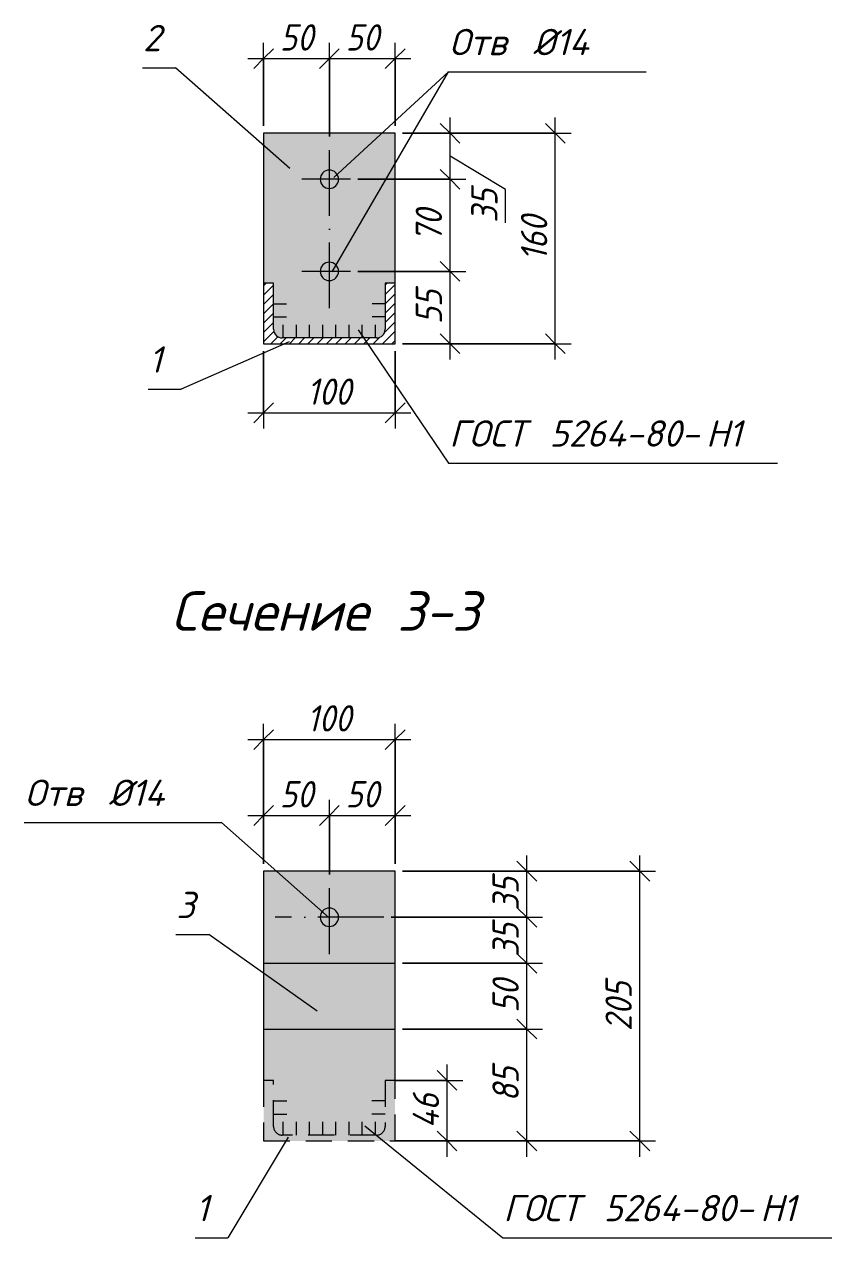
# Model space of a CAD drawing. Header units: millimetres. Extents: x 1525 to 46824, y -520 to 14115.
# Drawn here: x 43992 to 44606, y 1471 to 2393 of the extents above; entities that cross this region are included whole.
import ezdxf

# ---------------------------------------------------------------- set-up
doc = ezdxf.new("R2010")
doc.units = ezdxf.units.MM
doc.linetypes.add('200_ШТРИХ_ш1п0_6_', pattern=[32, 20, -12])
doc.linetypes.add('50_200_ШТРИХ_1Т_ш5_п1_п1_', pattern=[70, 50, -10, 0, -10])
for name, color, linetype, lineweight in [('A-ANNO-DIMS', 7, 'Continuous', 9), ('A-ANNO-DIMS-10', 7, 'Continuous', 9), ('A-ANNO-NOTE', 7, 'Continuous', 9), ('A-DETL', 7, 'Continuous', 9), ('A-DETL-2', 7, '200_ШТРИХ_ш1п0_6_', 5), ('A-DETL-CNTR-1', 7, '50_200_ШТРИХ_1Т_ш5_п1_п1_', 5), ('A-DETL-GENF-1', 7, 'Continuous', 5), ('G-ANNO-TEXT', 7, 'Continuous', 9)]:
    doc.layers.add(name, color=color, linetype=linetype, lineweight=lineweight)
doc.layers.add('A-DETL-GENF-2', color=7, linetype='Continuous', lineweight=9, true_color=0xffffff)
doc.styles.add('ISOCPEUR_B_I', font='', dxfattribs={"height": 30})
doc.styles.add('ISOCPEUR_I_3', font='isocpeui.ttf', dxfattribs={"width": 0.9, "height": 20})
doc.styles.add('ISOCPEUR_I_5', font='isocpeui.ttf', dxfattribs={"height": 20})
doc.styles.get('ISOCPEUR_B_I').set_extended_font_data('ISOCPEUR', italic=True, bold=True)
doc.dimstyles.new('ISO-2_0_0_9К_СРЕДНИЙ_1', dxfattribs={"dimscale": 304.8, "dimtxt": 19.919624, "dimasz": 0.049213, "dimexe": 0.03937, "dimexo": 0, "dimgap": 0, "dimtad": 1, "dimdec": 0, "dimzin": 0, "dimdsep": 46, "dimtxsty": 'ISOCPEUR_I_3', "dimblk1": 'OBLIQUE', "dimblk2": 'OBLIQUE', "dimsah": 1, "dimcen": 0.09, "dimdle": 0.03937, "dimazin": 0, "dimtfac": 1, "dimtdec": 4, "dimtix": 1, "dimtmove": 0, "dimatfit": 3, "dimfxl": 1, "dimtvp": 1, "dimtolj": 1, "dimtzin": 0, "dimarcsym": 2})
doc.dimstyles.new('ISO-2_0_0_9К_СРЕДНИЙ_3', dxfattribs={"dimscale": 304.8, "dimtxt": 19.919624, "dimasz": 0.049213, "dimexe": 0.03937, "dimexo": 0, "dimgap": 0, "dimtad": 1, "dimdec": 0, "dimzin": 0, "dimdsep": 46, "dimtxsty": 'ISOCPEUR_I_3', "dimblk1": 'OBLIQUE', "dimblk2": 'OBLIQUE', "dimsah": 1, "dimcen": 0.09, "dimdle": 0.03937, "dimazin": 0, "dimtfac": 1, "dimtdec": 4, "dimtix": 1, "dimtmove": 1, "dimatfit": 3, "dimfxl": 1, "dimtvp": 1, "dimtolj": 1, "dimtzin": 0, "dimarcsym": 2})

# ---------------------------------------------------------------- blocks, each defined once
blk = doc.blocks.new('DIMBLOCK420-АР1_Фахверк Ф-33_Швеллер 100_Узлы_верх и низ развернуты копия 1')
at = {"layer": 'A-ANNO-DIMS-10'}
for p, q in [((44174.36, 1755.18), (44174.36, 1803.97)), ((44224.36, 1747.18), (44224.36, 1803.97)), ((44162.36, 1791.97), (44224.36, 1791.97)), ((44174.36, 1791.97), (44174.36, 1755.18)), ((44224.36, 1791.97), (44224.36, 1747.18))]:
    blk.add_line(p, q, dxfattribs=at)
at = {"layer": 'A-ANNO-DIMS-10', "lineweight": 20}
for p, q in [((44174.36, 1791.97), (44181.86, 1799.47)), ((44224.36, 1791.97), (44231.86, 1799.47)), ((44174.36, 1791.97), (44166.86, 1784.47)), ((44224.36, 1791.97), (44216.86, 1784.47))]:
    blk.add_line(p, q, dxfattribs=at)
at = {"layer": 'A-ANNO-DIMS-10', "color": 0, "insert": (44186.72, 1818.09), "char_height": 20, "width": 30.3391, "attachment_point": 1, "line_spacing_factor": 1.149209, "style": 'ISOCPEUR_I_3'}
blk.add_mtext('50', dxfattribs=at)
blk = doc.blocks.new('_Oblique')
at = {"color": 0, "linetype": 'ByBlock', "lineweight": -2}
blk.add_line((-0.5, -0.5), (0.5, 0.5), dxfattribs=at)
blk = doc.blocks.new('DIMBLOCK421-АР1_Фахверк Ф-33_Швеллер 100_Узлы_верх и низ развернуты копия 1')
at = {"layer": 'A-ANNO-DIMS-10'}
for p, q in [((44224.36, 1747.18), (44224.36, 1803.97)), ((44274.36, 1755.18), (44274.36, 1803.97)), ((44224.36, 1791.97), (44286.36, 1791.97)), ((44224.36, 1791.97), (44224.36, 1747.18)), ((44274.36, 1791.97), (44274.36, 1755.18))]:
    blk.add_line(p, q, dxfattribs=at)
at = {"layer": 'A-ANNO-DIMS-10', "lineweight": 20}
for p, q in [((44224.36, 1791.97), (44231.86, 1799.47)), ((44274.36, 1791.97), (44281.86, 1799.47)), ((44224.36, 1791.97), (44216.86, 1784.47)), ((44274.36, 1791.97), (44266.86, 1784.47))]:
    blk.add_line(p, q, dxfattribs=at)
at = {"layer": 'A-ANNO-DIMS-10', "color": 0, "insert": (44236.72, 1818.09), "char_height": 20, "width": 30.3391, "attachment_point": 1, "line_spacing_factor": 1.149209, "style": 'ISOCPEUR_I_3'}
blk.add_mtext('50', dxfattribs=at)
blk = doc.blocks.new('DIMBLOCK426-АР1_Фахверк Ф-33_Швеллер 100_Узлы_верх и низ развернуты копия 1')
at = {"layer": 'A-ANNO-DIMS-10'}
for p, q in [((44174.36, 2315.92), (44174.36, 2379.02)), ((44224.36, 2307.92), (44224.36, 2379.02)), ((44162.36, 2367.02), (44224.36, 2367.02)), ((44174.36, 2367.02), (44174.36, 2315.92)), ((44224.36, 2367.02), (44224.36, 2307.92))]:
    blk.add_line(p, q, dxfattribs=at)
at = {"layer": 'A-ANNO-DIMS-10', "lineweight": 20}
for p, q in [((44174.36, 2367.02), (44181.86, 2374.52)), ((44224.36, 2367.02), (44231.86, 2374.52)), ((44174.36, 2367.02), (44166.86, 2359.52)), ((44224.36, 2367.02), (44216.86, 2359.52))]:
    blk.add_line(p, q, dxfattribs=at)
at = {"layer": 'A-ANNO-DIMS-10', "color": 0, "insert": (44186.72, 2393.15), "char_height": 20, "width": 30.3391, "attachment_point": 1, "line_spacing_factor": 1.149209, "style": 'ISOCPEUR_I_3'}
blk.add_mtext('50', dxfattribs=at)
blk = doc.blocks.new('DIMBLOCK427-АР1_Фахверк Ф-33_Швеллер 100_Узлы_верх и низ развернуты копия 1')
at = {"layer": 'A-ANNO-DIMS-10'}
for p, q in [((44224.36, 2307.92), (44224.36, 2379.02)), ((44274.36, 2315.92), (44274.36, 2379.02)), ((44224.36, 2367.02), (44286.36, 2367.02)), ((44224.36, 2367.02), (44224.36, 2307.92)), ((44274.36, 2367.02), (44274.36, 2315.92))]:
    blk.add_line(p, q, dxfattribs=at)
at = {"layer": 'A-ANNO-DIMS-10', "lineweight": 20}
for p, q in [((44224.36, 2367.02), (44231.86, 2374.52)), ((44274.36, 2367.02), (44281.86, 2374.52)), ((44224.36, 2367.02), (44216.86, 2359.52)), ((44274.36, 2367.02), (44266.86, 2359.52))]:
    blk.add_line(p, q, dxfattribs=at)
at = {"layer": 'A-ANNO-DIMS-10', "color": 0, "insert": (44236.72, 2393.15), "char_height": 20, "width": 30.3391, "attachment_point": 1, "line_spacing_factor": 1.149209, "style": 'ISOCPEUR_I_3'}
blk.add_mtext('50', dxfattribs=at)
blk = doc.blocks.new('DIMBLOCK428-АР1_Фахверк Ф-33_Швеллер 100_Узлы_верх и низ развернуты копия 1')
at = {"layer": 'A-ANNO-DIMS-10'}
for p, q in [((44245.91, 2205.37), (44328.1, 2205.37)), ((44316.1, 2205.37), (44245.91, 2205.37)), ((44316.1, 2138.37), (44316.1, 2205.37)), ((44279.91, 2150.37), (44328.1, 2150.37)), ((44316.1, 2150.37), (44279.91, 2150.37))]:
    blk.add_line(p, q, dxfattribs=at)
at = {"layer": 'A-ANNO-DIMS-10', "lineweight": 20}
for p, q in [((44316.1, 2205.37), (44308.6, 2212.87)), ((44316.1, 2205.37), (44323.6, 2197.87)), ((44316.1, 2150.37), (44308.6, 2157.87)), ((44316.1, 2150.37), (44323.6, 2142.87))]:
    blk.add_line(p, q, dxfattribs=at)
at = {"layer": 'A-ANNO-DIMS-10', "color": 0, "insert": (44289.97, 2165.23), "char_height": 20, "width": 30.3391, "attachment_point": 1, "rotation": 90, "line_spacing_factor": 1.149209, "style": 'ISOCPEUR_I_3'}
blk.add_mtext('55', dxfattribs=at)
blk = doc.blocks.new('DIMBLOCK429-АР1_Фахверк Ф-33_Швеллер 100_Узлы_верх и низ развернуты копия 1')
at = {"layer": 'A-ANNO-DIMS-10', "lineweight": 20}
for p, q in [((44316.1, 2275.37), (44308.6, 2282.87)), ((44316.1, 2275.37), (44323.6, 2267.87)), ((44316.1, 2205.37), (44308.6, 2212.87)), ((44316.1, 2205.37), (44323.6, 2197.87))]:
    blk.add_line(p, q, dxfattribs=at)
at = {"layer": 'A-ANNO-DIMS-10'}
for p, q in [((44245.91, 2275.37), (44328.1, 2275.37)), ((44316.1, 2275.37), (44245.91, 2275.37)), ((44316.1, 2205.37), (44316.1, 2275.37)), ((44245.91, 2205.37), (44328.1, 2205.37)), ((44316.1, 2205.37), (44245.91, 2205.37))]:
    blk.add_line(p, q, dxfattribs=at)
at = {"layer": 'A-ANNO-DIMS-10', "color": 0, "insert": (44289.97, 2227.73), "char_height": 20, "width": 30.3391, "attachment_point": 1, "rotation": 90, "line_spacing_factor": 1.149209, "style": 'ISOCPEUR_I_3'}
blk.add_mtext('70', dxfattribs=at)
blk = doc.blocks.new('DIMBLOCK430-АР1_Фахверк Ф-33_Швеллер 100_Узлы_верх и низ развернуты копия 1')
at = {"layer": 'A-ANNO-DIMS-10', "lineweight": 20}
for p, q in [((44316.1, 2310.37), (44308.6, 2317.87)), ((44316.1, 2310.37), (44323.6, 2302.87)), ((44316.1, 2275.37), (44308.6, 2282.87)), ((44316.1, 2275.37), (44323.6, 2267.87))]:
    blk.add_line(p, q, dxfattribs=at)
at = {"layer": 'A-ANNO-DIMS-10'}
for p, q in [((44316.1, 2275.37), (44316.1, 2322.37)), ((44279.91, 2310.37), (44328.1, 2310.37)), ((44316.1, 2310.37), (44279.91, 2310.37)), ((44358.3, 2267.62), (44316.1, 2292.87)), ((44245.91, 2275.37), (44328.1, 2275.37)), ((44316.1, 2275.37), (44245.91, 2275.37)), ((44358.3, 2242.34), (44358.3, 2267.62))]:
    blk.add_line(p, q, dxfattribs=at)
at = {"layer": 'A-ANNO-DIMS-10', "color": 0, "insert": (44332.17, 2242.34), "char_height": 20, "width": 30.3391, "attachment_point": 1, "rotation": 90, "line_spacing_factor": 1.149209, "style": 'ISOCPEUR_I_3'}
blk.add_mtext('35', dxfattribs=at)
blk = doc.blocks.new('DIMBLOCK431-АР1_Фахверк Ф-33_Швеллер 100_Узлы_верх и низ развернуты копия 1')
at = {"layer": 'A-ANNO-DIMS-10', "lineweight": 20}
for p, q in [((44396.1, 2310.37), (44388.6, 2317.87)), ((44396.1, 2310.37), (44403.6, 2302.87)), ((44396.1, 2150.37), (44388.6, 2157.87)), ((44396.1, 2150.37), (44403.6, 2142.87))]:
    blk.add_line(p, q, dxfattribs=at)
at = {"layer": 'A-ANNO-DIMS-10'}
for p, q in [((44396.1, 2138.37), (44396.1, 2322.37)), ((44279.91, 2310.37), (44408.1, 2310.37)), ((44396.1, 2310.37), (44279.91, 2310.37)), ((44279.91, 2150.37), (44408.1, 2150.37)), ((44396.1, 2150.37), (44279.91, 2150.37))]:
    blk.add_line(p, q, dxfattribs=at)
at = {"layer": 'A-ANNO-DIMS-10', "color": 0, "insert": (44369.97, 2213.32), "char_height": 20, "width": 40.9118, "attachment_point": 1, "rotation": 90, "line_spacing_factor": 1.149209, "style": 'ISOCPEUR_I_3'}
blk.add_mtext('160', dxfattribs=at)
blk = doc.blocks.new('DIMBLOCK432-АР1_Фахверк Ф-33_Швеллер 100_Узлы_верх и низ развернуты копия 1')
at = {"layer": 'A-ANNO-DIMS-10'}
for p, q in [((44174.36, 2144.82), (44174.36, 2085.88)), ((44174.36, 2097.88), (44174.36, 2144.82)), ((44274.36, 2144.82), (44274.36, 2085.88)), ((44274.36, 2097.88), (44274.36, 2144.82)), ((44162.36, 2097.88), (44286.36, 2097.88))]:
    blk.add_line(p, q, dxfattribs=at)
at = {"layer": 'A-ANNO-DIMS-10', "lineweight": 20}
for p, q in [((44174.36, 2097.88), (44181.86, 2105.38)), ((44274.36, 2097.88), (44281.86, 2105.38)), ((44174.36, 2097.88), (44166.86, 2090.38)), ((44274.36, 2097.88), (44266.86, 2090.38))]:
    blk.add_line(p, q, dxfattribs=at)
at = {"layer": 'A-ANNO-DIMS-10', "color": 0, "insert": (44207.32, 2124), "char_height": 20, "width": 40.9118, "attachment_point": 1, "line_spacing_factor": 1.149209, "style": 'ISOCPEUR_I_3'}
blk.add_mtext('100', dxfattribs=at)
blk = doc.blocks.new('DIMBLOCK433-АР1_Фахверк Ф-33_Швеллер 100_Узлы_верх и низ развернуты копия 1')
at = {"layer": 'A-ANNO-DIMS-10'}
for p, q in [((44174.36, 1755.18), (44174.36, 1861.65)), ((44274.36, 1755.18), (44274.36, 1861.65)), ((44162.36, 1849.65), (44286.36, 1849.65)), ((44174.36, 1849.65), (44174.36, 1755.18)), ((44274.36, 1849.65), (44274.36, 1755.18))]:
    blk.add_line(p, q, dxfattribs=at)
at = {"layer": 'A-ANNO-DIMS-10', "lineweight": 20}
for p, q in [((44174.36, 1849.65), (44181.86, 1857.15)), ((44274.36, 1849.65), (44281.86, 1857.15)), ((44174.36, 1849.65), (44166.86, 1842.15)), ((44274.36, 1849.65), (44266.86, 1842.15))]:
    blk.add_line(p, q, dxfattribs=at)
at = {"layer": 'A-ANNO-DIMS-10', "color": 0, "insert": (44207.32, 1875.77), "char_height": 20, "width": 40.9118, "attachment_point": 1, "line_spacing_factor": 1.149209, "style": 'ISOCPEUR_I_3'}
blk.add_mtext('100', dxfattribs=at)
blk = doc.blocks.new('DIMBLOCK434-АР1_Фахверк Ф-33_Швеллер 100_Узлы_верх и низ развернуты копия 1')
at = {"layer": 'A-ANNO-DIMS-10', "lineweight": 20}
for p, q in [((44374.46, 1629.63), (44366.96, 1637.13)), ((44374.46, 1629.63), (44381.96, 1622.13)), ((44374.46, 1544.63), (44366.96, 1552.13)), ((44374.46, 1544.63), (44381.96, 1537.13))]:
    blk.add_line(p, q, dxfattribs=at)
at = {"layer": 'A-ANNO-DIMS-10'}
for p, q in [((44279.91, 1629.63), (44386.46, 1629.63)), ((44374.46, 1629.63), (44279.91, 1629.63)), ((44374.46, 1532.63), (44374.46, 1629.63)), ((44279.91, 1544.63), (44386.46, 1544.63)), ((44374.46, 1544.63), (44279.91, 1544.63))]:
    blk.add_line(p, q, dxfattribs=at)
at = {"layer": 'A-ANNO-DIMS-10', "color": 0, "insert": (44348.33, 1574.49), "char_height": 20, "width": 30.3391, "attachment_point": 1, "rotation": 90, "line_spacing_factor": 1.149209, "style": 'ISOCPEUR_I_3'}
blk.add_mtext('85', dxfattribs=at)
blk = doc.blocks.new('DIMBLOCK435-АР1_Фахверк Ф-33_Швеллер 100_Узлы_верх и низ развернуты копия 1')
at = {"layer": 'A-ANNO-DIMS-10'}
for p, q in [((44279.91, 1679.63), (44386.46, 1679.63)), ((44374.46, 1679.63), (44279.91, 1679.63)), ((44374.46, 1629.63), (44374.46, 1679.63)), ((44279.91, 1629.63), (44386.46, 1629.63)), ((44374.46, 1629.63), (44279.91, 1629.63))]:
    blk.add_line(p, q, dxfattribs=at)
at = {"layer": 'A-ANNO-DIMS-10', "lineweight": 20}
for p, q in [((44374.46, 1679.63), (44366.96, 1687.13)), ((44374.46, 1679.63), (44381.96, 1672.13)), ((44374.46, 1629.63), (44366.96, 1637.13)), ((44374.46, 1629.63), (44381.96, 1622.13))]:
    blk.add_line(p, q, dxfattribs=at)
at = {"layer": 'A-ANNO-DIMS-10', "color": 0, "insert": (44348.33, 1641.99), "char_height": 20, "width": 30.3391, "attachment_point": 1, "rotation": 90, "line_spacing_factor": 1.149209, "style": 'ISOCPEUR_I_3'}
blk.add_mtext('50', dxfattribs=at)
blk = doc.blocks.new('DIMBLOCK436-АР1_Фахверк Ф-33_Швеллер 100_Узлы_верх и низ развернуты копия 1')
at = {"layer": 'A-ANNO-DIMS-10', "lineweight": 20}
for p, q in [((44374.46, 1714.63), (44366.96, 1722.13)), ((44374.46, 1714.63), (44381.96, 1707.13)), ((44374.46, 1679.63), (44366.96, 1687.13)), ((44374.46, 1679.63), (44381.96, 1672.13))]:
    blk.add_line(p, q, dxfattribs=at)
at = {"layer": 'A-ANNO-DIMS-10'}
for p, q in [((44271.22, 1714.63), (44386.46, 1714.63)), ((44374.46, 1714.63), (44271.22, 1714.63)), ((44374.46, 1679.63), (44374.46, 1714.63)), ((44279.91, 1679.63), (44386.46, 1679.63)), ((44374.46, 1679.63), (44279.91, 1679.63))]:
    blk.add_line(p, q, dxfattribs=at)
at = {"layer": 'A-ANNO-DIMS-10', "color": 0, "insert": (44348.33, 1684.49), "char_height": 20, "width": 30.3391, "attachment_point": 1, "rotation": 90, "line_spacing_factor": 1.149209, "style": 'ISOCPEUR_I_3'}
blk.add_mtext('35', dxfattribs=at)
blk = doc.blocks.new('DIMBLOCK437-АР1_Фахверк Ф-33_Швеллер 100_Узлы_верх и низ развернуты копия 1')
at = {"layer": 'A-ANNO-DIMS-10'}
for p, q in [((44374.46, 1714.63), (44374.46, 1761.63)), ((44279.91, 1749.63), (44386.46, 1749.63)), ((44374.46, 1749.63), (44279.91, 1749.63)), ((44271.22, 1714.63), (44386.46, 1714.63)), ((44374.46, 1714.63), (44271.22, 1714.63))]:
    blk.add_line(p, q, dxfattribs=at)
at = {"layer": 'A-ANNO-DIMS-10', "lineweight": 20}
for p, q in [((44374.46, 1749.63), (44366.96, 1757.13)), ((44374.46, 1749.63), (44381.96, 1742.13)), ((44374.46, 1714.63), (44366.96, 1722.13)), ((44374.46, 1714.63), (44381.96, 1707.13))]:
    blk.add_line(p, q, dxfattribs=at)
at = {"layer": 'A-ANNO-DIMS-10', "color": 0, "insert": (44348.33, 1719.49), "char_height": 20, "width": 30.3391, "attachment_point": 1, "rotation": 90, "line_spacing_factor": 1.149209, "style": 'ISOCPEUR_I_3'}
blk.add_mtext('35', dxfattribs=at)
blk = doc.blocks.new('DIMBLOCK438-АР1_Фахверк Ф-33_Швеллер 100_Узлы_верх и низ развернуты копия 1')
at = {"layer": 'A-ANNO-DIMS-10'}
for p, q in [((44460.35, 1532.63), (44460.35, 1761.63)), ((44279.91, 1749.63), (44472.35, 1749.63)), ((44460.35, 1749.63), (44279.91, 1749.63)), ((44279.91, 1544.63), (44472.35, 1544.63)), ((44460.35, 1544.63), (44279.91, 1544.63))]:
    blk.add_line(p, q, dxfattribs=at)
at = {"layer": 'A-ANNO-DIMS-10', "lineweight": 20}
for p, q in [((44460.35, 1749.63), (44452.85, 1757.13)), ((44460.35, 1749.63), (44467.85, 1742.13)), ((44460.35, 1544.63), (44452.85, 1552.13)), ((44460.35, 1544.63), (44467.85, 1537.13))]:
    blk.add_line(p, q, dxfattribs=at)
at = {"layer": 'A-ANNO-DIMS-10', "color": 0, "insert": (44434.22, 1628.17), "char_height": 20, "width": 45.5087, "attachment_point": 1, "rotation": 90, "line_spacing_factor": 1.149209, "style": 'ISOCPEUR_I_3'}
blk.add_mtext('205', dxfattribs=at)
blk = doc.blocks.new('_AT__Текстовая выноска 2_0 - _AT__Текстовая выноска 2_0 без точки-25057226-АР1_Фахверк Ф-33_Швеллер 100_Узлы_верх и низ развернуты копия 1')
at = {"layer": 'A-ANNO-NOTE'}
blk.add_line((0, 0), (15, 0), dxfattribs=at)
blk = doc.blocks.new('_AT__Текстовая выноска 2_0 - _AT__Текстовая выноска 2_0 без точки-25057225-АР1_Фахверк Ф-33_Швеллер 100_Узлы_верх и низ развернуты копия 1')
at = {"layer": 'A-ANNO-NOTE'}
blk.add_line((0, 0), (25, 0), dxfattribs=at)
blk = doc.blocks.new('_AT__Текстовая выноска 2_0 - _AT__Текстовая выноска 2_0 без точки-25057227-АР1_Фахверк Ф-33_Швеллер 100_Узлы_верх и низ развернуты копия 1')
at = {"layer": 'A-ANNO-NOTE'}
blk.add_line((0, 0), (2.5, 0), dxfattribs=at)
blk = doc.blocks.new('DIMBLOCK442-АР1_Фахверк Ф-33_Швеллер 100_Узлы_верх и низ развернуты копия 1')
at = {"layer": 'A-ANNO-DIMS-10', "lineweight": 20}
for p, q in [((44313.87, 1590.63), (44306.37, 1598.13)), ((44313.87, 1590.63), (44321.37, 1583.13)), ((44313.87, 1544.63), (44306.37, 1552.13)), ((44313.87, 1544.63), (44321.37, 1537.13))]:
    blk.add_line(p, q, dxfattribs=at)
at = {"layer": 'A-ANNO-DIMS-10'}
for p, q in [((44313.87, 1532.63), (44313.87, 1602.63)), ((44274.36, 1590.63), (44325.87, 1590.63)), ((44313.87, 1590.63), (44274.36, 1590.63)), ((44274.36, 1544.63), (44325.87, 1544.63)), ((44313.87, 1544.63), (44274.36, 1544.63))]:
    blk.add_line(p, q, dxfattribs=at)
at = {"layer": 'A-ANNO-DIMS-10', "color": 0, "insert": (44287.74, 1554.22), "char_height": 20, "width": 32.1779, "attachment_point": 1, "rotation": 90, "line_spacing_factor": 1.149209, "style": 'ISOCPEUR_I_3'}
blk.add_mtext('46', dxfattribs=at)

msp = doc.modelspace()

# ---------------------------------------------------------------- hatches: boundary and pattern name
at = {"layer": 'A-DETL-GENF-1'}
h = msp.add_hatch(dxfattribs=at)
h.set_pattern_fill('FP_9', color=256, style=0, pattern_type=2)
h.set_pattern_definition([(45, (41499.1406, 0), (-3.535534, 3.535534), [])])
h.paths.add_polyline_path([(44174.36316, 2150.3674), (44274.36316, 2150.3674), (44274.36316, 2196.3674), (44266.76316, 2196.3674), (44266.76316, 2161.3674), (44266.54168, 2159.68507), (44265.89233, 2158.1174), (44264.85935, 2156.7712), (44263.51316, 2155.73823), (44261.94548, 2155.08888), (44260.26316, 2154.8674), (44188.46316, 2154.8674), (44186.78084, 2155.08888), (44185.21316, 2155.73823), (44183.86697, 2156.7712), (44182.834, 2158.1174), (44182.18464, 2159.68507), (44181.96316, 2161.3674), (44181.96316, 2196.3674), (44174.36316, 2196.3674), (44174.36316, 2154.8674)], flags=0)
at = {"layer": 'A-DETL-GENF-2'}
h = msp.add_hatch(color=256, dxfattribs=at)
h.paths.add_polyline_path([(44188.46316, 2154.8674), (44260.26316, 2154.8674), (44261.94548, 2155.08888), (44263.51316, 2155.73823), (44264.85935, 2156.7712), (44265.89233, 2158.1174), (44266.54168, 2159.68507), (44266.76316, 2161.3674), (44266.76316, 2196.3674), (44274.36316, 2196.3674), (44274.36316, 2310.3674), (44174.36316, 2310.3674), (44174.36316, 2196.3674), (44181.96316, 2196.3674), (44181.96316, 2161.3674), (44182.18464, 2159.68507), (44182.834, 2158.1174), (44183.86697, 2156.7712), (44185.21316, 2155.73823), (44186.78084, 2155.08888)], flags=0)
h.paths.add_polyline_path([(44224.36316, 2198.3674), (44222.55143, 2198.60592), (44220.86316, 2199.30522), (44219.41341, 2200.41765), (44218.30098, 2201.8674), (44217.60168, 2203.55566), (44217.36316, 2205.3674), (44217.60168, 2207.17913), (44218.30098, 2208.8674), (44219.41341, 2210.31715), (44220.86316, 2211.42958), (44222.55143, 2212.12888), (44224.36316, 2212.3674), (44226.17489, 2212.12888), (44227.86316, 2211.42958), (44229.31291, 2210.31715), (44230.42534, 2208.8674), (44231.12464, 2207.17913), (44231.36316, 2205.3674), (44231.12464, 2203.55566), (44230.42534, 2201.8674), (44229.31291, 2200.41765), (44227.86316, 2199.30522), (44226.17489, 2198.60592)], flags=0)
h.paths.add_polyline_path([(44224.36316, 2268.3674), (44222.55143, 2268.60592), (44220.86316, 2269.30522), (44219.41341, 2270.41765), (44218.30098, 2271.8674), (44217.60168, 2273.55566), (44217.36316, 2275.3674), (44217.60168, 2277.17913), (44218.30098, 2278.8674), (44219.41341, 2280.31715), (44220.86316, 2281.42958), (44222.55143, 2282.12888), (44224.36316, 2282.3674), (44226.17489, 2282.12888), (44227.86316, 2281.42958), (44229.31291, 2280.31715), (44230.42534, 2278.8674), (44231.12464, 2277.17913), (44231.36316, 2275.3674), (44231.12464, 2273.55566), (44230.42534, 2271.8674), (44229.31291, 2270.41765), (44227.86316, 2269.30522), (44226.17489, 2268.60592)], flags=0)
for points in [[(44224.36316, 2268.3674), (44226.17489, 2268.60592), (44227.86316, 2269.30522), (44229.31291, 2270.41765), (44230.42534, 2271.8674), (44231.12464, 2273.55566), (44231.36316, 2275.3674), (44231.12464, 2277.17913), (44230.42534, 2278.8674), (44229.31291, 2280.31715), (44227.86316, 2281.42958), (44226.17489, 2282.12888), (44224.36316, 2282.3674), (44222.55143, 2282.12888), (44220.86316, 2281.42958), (44219.41341, 2280.31715), (44218.30098, 2278.8674), (44217.60168, 2277.17913), (44217.36316, 2275.3674), (44217.60168, 2273.55566), (44218.30098, 2271.8674), (44219.41341, 2270.41765), (44220.86316, 2269.30522), (44222.55143, 2268.60592)], [(44224.36316, 2198.3674), (44226.17489, 2198.60592), (44227.86316, 2199.30522), (44229.31291, 2200.41765), (44230.42534, 2201.8674), (44231.12464, 2203.55566), (44231.36316, 2205.3674), (44231.12464, 2207.17913), (44230.42534, 2208.8674), (44229.31291, 2210.31715), (44227.86316, 2211.42958), (44226.17489, 2212.12888), (44224.36316, 2212.3674), (44222.55143, 2212.12888), (44220.86316, 2211.42958), (44219.41341, 2210.31715), (44218.30098, 2208.8674), (44217.60168, 2207.17913), (44217.36316, 2205.3674), (44217.60168, 2203.55566), (44218.30098, 2201.8674), (44219.41341, 2200.41765), (44220.86316, 2199.30522), (44222.55143, 2198.60592)], [(44224.36316, 1707.63034), (44226.17489, 1707.86886), (44227.86316, 1708.56816), (44229.31291, 1709.68059), (44230.42534, 1711.13034), (44231.12464, 1712.81861), (44231.36316, 1714.63034), (44231.12464, 1716.44207), (44230.42534, 1718.13034), (44229.31291, 1719.58009), (44227.86316, 1720.69252), (44226.17489, 1721.39182), (44224.36316, 1721.63034), (44222.55143, 1721.39182), (44220.86316, 1720.69252), (44219.41341, 1719.58009), (44218.30098, 1718.13034), (44217.60168, 1716.44207), (44217.36316, 1714.63034), (44217.60168, 1712.81861), (44218.30098, 1711.13034), (44219.41341, 1709.68059), (44220.86316, 1708.56816), (44222.55143, 1707.86886)], [(44188.46316, 1544.63034), (44274.36316, 1544.63034), (44274.36316, 1590.63034), (44266.76316, 1590.63034), (44266.76316, 1555.63034), (44266.54168, 1553.94802), (44265.89233, 1552.38034), (44264.85935, 1551.03415), (44263.51316, 1550.00117), (44261.94548, 1549.35182), (44260.26316, 1549.13034), (44188.46316, 1549.13034), (44186.78084, 1549.35182), (44185.21316, 1550.00117), (44183.86697, 1551.03415), (44182.834, 1552.38034), (44182.18464, 1553.94802), (44181.96316, 1555.63034), (44181.96316, 1590.63034), (44174.36316, 1590.63034), (44174.36316, 1544.63034), (44186.78084, 1544.63034)]]:
    msp.add_hatch(color=256, dxfattribs=at).paths.add_polyline_path(points, flags=0)
h = msp.add_hatch(color=256, dxfattribs=at)
h.paths.add_polyline_path([(44188.46316, 1549.13034), (44260.26316, 1549.13034), (44261.94548, 1549.35182), (44263.51316, 1550.00117), (44264.85935, 1551.03415), (44265.89233, 1552.38034), (44266.54168, 1553.94802), (44266.76316, 1555.63034), (44266.76316, 1590.63034), (44274.36316, 1590.63034), (44274.36316, 1749.63034), (44174.36316, 1749.63034), (44174.36316, 1590.63034), (44181.96316, 1590.63034), (44181.96316, 1555.63034), (44182.18464, 1553.94802), (44182.834, 1552.38034), (44183.86697, 1551.03415), (44185.21316, 1550.00117), (44186.78084, 1549.35182)], flags=0)
h.paths.add_polyline_path([(44224.36316, 1707.63034), (44222.55143, 1707.86886), (44220.86316, 1708.56816), (44219.41341, 1709.68059), (44218.30098, 1711.13034), (44217.60168, 1712.81861), (44217.36316, 1714.63034), (44217.60168, 1716.44207), (44218.30098, 1718.13034), (44219.41341, 1719.58009), (44220.86316, 1720.69252), (44222.55143, 1721.39182), (44224.36316, 1721.63034), (44226.17489, 1721.39182), (44227.86316, 1720.69252), (44229.31291, 1719.58009), (44230.42534, 1718.13034), (44231.12464, 1716.44207), (44231.36316, 1714.63034), (44231.12464, 1712.81861), (44230.42534, 1711.13034), (44229.31291, 1709.68059), (44227.86316, 1708.56816), (44226.17489, 1707.86886)], flags=0)

# ---------------------------------------------------------------- linework, layer by layer
at = {"layer": 'A-ANNO-NOTE'}
for p, q in [((44194.4141, 2283.65172), (44107.34922, 2360.14773)), ((44226.38001, 2205.0155), (44315.02703, 2357.11911)), ((44227.86783, 2276.82708), (44315.02703, 2357.11911)), ((44246.20913, 2161.07028), (44315.02703, 2059.68209)), ((44193.89435, 2151.85992), (44111.70363, 2115.91779)), ((44224.13358, 1714.19193), (44142.48055, 1786.69377)), ((44215.1025, 1643.22907), (44132.69925, 1701.46318)), ((44251.25757, 1556.19962), (44356.18335, 1471.1193)), ((44193.05976, 1547.59066), (44147.28694, 1471.1193))]:
    msp.add_line(p, q, dxfattribs=at)
at = {"layer": 'A-DETL'}
for p, q in [((44274.36316, 2310.3674), (44174.36316, 2310.3674)), ((44174.36316, 2310.3674), (44174.36316, 2196.3674)), ((44274.36316, 2196.3674), (44274.36316, 2310.3674)), ((44181.96316, 2196.3674), (44174.36316, 2196.3674)), ((44174.36316, 2196.3674), (44174.36316, 2150.3674)), ((44181.96316, 2161.3674), (44181.96316, 2196.3674)), ((44274.36316, 2196.3674), (44266.76316, 2196.3674)), ((44266.76316, 2196.3674), (44266.76316, 2161.3674)), ((44274.36316, 2150.3674), (44274.36316, 2196.3674)), ((44174.36316, 2150.3674), (44274.36316, 2150.3674)), ((44260.26316, 2154.8674), (44188.46316, 2154.8674)), ((44274.36316, 1749.63034), (44174.36316, 1749.63034)), ((44174.36316, 1749.63034), (44174.36316, 1590.63034)), ((44274.36316, 1590.63034), (44274.36316, 1749.63034)), ((44174.36316, 1679.63034), (44274.36316, 1679.63034)), ((44174.36316, 1629.63034), (44274.36316, 1629.63034))]:
    msp.add_line(p, q, dxfattribs=at)
for centre, radius, start, end in [((44224.36316, 2275.3674), 7, 90, 270), ((44224.36316, 2275.3674), 7, 270, 90), ((44224.36316, 2205.3674), 7, 90, 270), ((44224.36316, 2205.3674), 7, 270, 90), ((44188.46316, 2161.3674), 6.5, 180, 270), ((44260.26316, 2161.3674), 6.5, 270, 0), ((44224.36316, 1714.63034), 7, 90, 270), ((44224.36316, 1714.63034), 7, 270, 90)]:
    msp.add_arc(centre, radius, start, end, dxfattribs=at)
at = {"layer": 'A-DETL-2'}
for p, q in [((44181.76316, 2180.7674), (44191.76316, 2180.7674)), ((44266.96316, 2180.7674), (44256.96316, 2180.7674)), ((44181.76316, 2170.7674), (44191.76316, 2170.7674)), ((44266.96316, 2170.7674), (44256.96316, 2170.7674)), ((44189.36316, 2154.8674), (44189.36316, 2164.8674)), ((44199.36316, 2154.8674), (44199.36316, 2164.8674)), ((44209.36316, 2154.8674), (44209.36316, 2164.8674)), ((44219.36316, 2154.8674), (44219.36316, 2164.8674)), ((44229.36316, 2154.8674), (44229.36316, 2164.8674)), ((44239.36316, 2154.8674), (44239.36316, 2164.8674)), ((44249.36316, 2154.8674), (44249.36316, 2164.8674)), ((44259.36316, 2154.8674), (44259.36316, 2164.8674)), ((44181.96316, 1590.63034), (44174.36316, 1590.63034)), ((44174.36316, 1590.63034), (44174.36316, 1544.63034)), ((44181.96316, 1555.63034), (44181.96316, 1590.63034)), ((44274.36316, 1590.63034), (44266.76316, 1590.63034)), ((44266.76316, 1590.63034), (44266.76316, 1555.63034)), ((44274.36316, 1544.63034), (44274.36316, 1590.63034)), ((44181.96316, 1575.03034), (44191.96316, 1575.03034)), ((44266.76316, 1575.03034), (44256.76316, 1575.03034)), ((44181.96316, 1565.03034), (44191.96316, 1565.03034)), ((44189.36316, 1549.13034), (44189.36316, 1559.13034)), ((44199.36316, 1549.13034), (44199.36316, 1559.13034)), ((44209.36316, 1549.13034), (44209.36316, 1559.13034)), ((44219.36316, 1549.13034), (44219.36316, 1559.13034)), ((44229.36316, 1549.13034), (44229.36316, 1559.13034)), ((44239.36316, 1549.13034), (44239.36316, 1559.13034)), ((44249.36316, 1549.13034), (44249.36316, 1559.13034)), ((44266.76316, 1565.03034), (44256.76316, 1565.03034)), ((44259.36316, 1549.13034), (44259.36316, 1559.13034)), ((44260.26316, 1549.13034), (44188.46316, 1549.13034)), ((44174.36316, 1544.63034), (44274.36316, 1544.63034))]:
    msp.add_line(p, q, dxfattribs=at)
for centre, start, end in [((44188.46316, 1555.63034), 180, 270), ((44260.26316, 1555.63034), 270, 0)]:
    msp.add_arc(centre, 6.5, start, end, dxfattribs=at)
at = {"layer": 'A-DETL-CNTR-1'}
for p, q in [((44224.36316, 2177.3674), (44224.36316, 2302.3674)), ((44240.36338, 2275.3674), (44203.36316, 2275.3674)), ((44240.36338, 2205.3674), (44203.36316, 2205.3674)), ((44224.36316, 1686.63034), (44224.36316, 1741.63034)), ((44265.67032, 1714.63034), (44183.056, 1714.63034))]:
    msp.add_line(p, q, dxfattribs=at)

# ---------------------------------------------------------------- block references
at = {"layer": 'A-ANNO-NOTE', "xscale": 10, "yscale": 10, "zscale": 10}
for name, p in [('_AT__Текстовая выноска 2_0 - _AT__Текстовая выноска 2_0 без точки-25057227-АР1_Фахверк Ф-33_Швеллер 100_Узлы_верх и низ развернуты копия 1', (44082.34922, 2360.14773)), ('_AT__Текстовая выноска 2_0 - _AT__Текстовая выноска 2_0 без точки-25057226-АР1_Фахверк Ф-33_Швеллер 100_Узлы_верх и низ развернуты копия 1', (44315.02703, 2357.11911)), ('_AT__Текстовая выноска 2_0 - _AT__Текстовая выноска 2_0 без точки-25057227-АР1_Фахверк Ф-33_Швеллер 100_Узлы_верх и низ развернуты копия 1', (44086.70363, 2115.91779)), ('_AT__Текстовая выноска 2_0 - _AT__Текстовая выноска 2_0 без точки-25057225-АР1_Фахверк Ф-33_Швеллер 100_Узлы_верх и низ развернуты копия 1', (44315.02703, 2059.68209)), ('_AT__Текстовая выноска 2_0 - _AT__Текстовая выноска 2_0 без точки-25057226-АР1_Фахверк Ф-33_Швеллер 100_Узлы_верх и низ развернуты копия 1', (43992.48055, 1786.69377)), ('_AT__Текстовая выноска 2_0 - _AT__Текстовая выноска 2_0 без точки-25057227-АР1_Фахверк Ф-33_Швеллер 100_Узлы_верх и низ развернуты копия 1', (44107.69925, 1701.46318)), ('_AT__Текстовая выноска 2_0 - _AT__Текстовая выноска 2_0 без точки-25057227-АР1_Фахверк Ф-33_Швеллер 100_Узлы_верх и низ развернуты копия 1', (44122.28694, 1471.1193)), ('_AT__Текстовая выноска 2_0 - _AT__Текстовая выноска 2_0 без точки-25057225-АР1_Фахверк Ф-33_Швеллер 100_Узлы_верх и низ развернуты копия 1', (44356.18335, 1471.1193))]:
    msp.add_blockref(name, p, dxfattribs=at)

# ---------------------------------------------------------------- texts
at = {"layer": 'A-ANNO-NOTE', "char_height": 20, "attachment_point": 1, "style": 'ISOCPEUR_I_5'}
for s, insert, width in [('\\fISOCPEUR|b0|i1|c204|p34|;2', (44082.7594, 2392.67454), 17.637125), ('Отв', (44315.4372, 2389.64591), 61.7299375), (' Ø14', (44366.3695, 2389.64591), 74.5569375), ('\\fISOCPEUR|b0|i1|c204|p34|;1', (44087.11381, 2148.44459), 12.827), ('ГОСТ', (44315.4372, 2092.20889), 76.962), (' 5264-80-', (44378.9372, 2092.20889), 159.5358125), ('\\fISOCPEUR|b0|i1|c204|p34|;Н', (44510.56741, 2092.20889), 20.843875), ('\\fISOCPEUR|b0|i1|c204|p34|;1', (44527.76533, 2092.20889), 12.827), ('Отв', (43992.89073, 1819.22058), 61.7299375), (' Ø14', (44043.82302, 1819.22058), 74.5569375), ('\\fISOCPEUR|b0|i1|c204|p34|;3', (44108.10943, 1733.98998), 17.637125), ('\\fISOCPEUR|b0|i1|c204|p34|;1', (44122.69712, 1503.6461), 12.827), ('ГОСТ', (44356.59352, 1503.6461), 76.962), (' 5264-80-', (44420.09352, 1503.6461), 159.5358125), ('\\fISOCPEUR|b0|i1|c204|p34|;Н', (44551.72373, 1503.6461), 20.843875), ('\\fISOCPEUR|b0|i1|c204|p34|;1', (44568.92165, 1503.6461), 12.827)]:
    msp.add_mtext(s, dxfattribs=dict(at, insert=insert, width=width))
at = {"layer": 'G-ANNO-TEXT', "char_height": 30, "attachment_point": 1, "style": 'ISOCPEUR_B_I'}
for s, insert, width in [('Сечение', (44104.04719, 1962.30939), 185.1898125), (' 3-3', (44256.84407, 1962.30939), 102.616)]:
    msp.add_mtext(s, dxfattribs=dict(at, insert=insert, width=width))

# ---------------------------------------------------------------- dimensions: what is measured, and where the dimension line sits
at = {"layer": 'A-ANNO-DIMS'}
for base, p1, p2, override, picture, middle in [((44224.36316, 2367.01939), (44174.36316, 2315.91504), (44224.36316, 2307.91504), {"dimpost": '<>', "dimfxl": 50.635956}, 'DIMBLOCK426-АР1_Фахверк Ф-33_Швеллер 100_Узлы_верх и низ развернуты копия 1', (44199.36316, 2377.01939)), ((44274.36316, 2367.01939), (44224.36316, 2307.91504), (44274.36316, 2315.91504), {"dimpost": '<>', "dimfxl": 50.635956}, 'DIMBLOCK427-АР1_Фахверк Ф-33_Швеллер 100_Узлы_верх и низ развернуты копия 1', (44249.36316, 2377.01939)), ((44274.36316, 2097.87505), (44174.36316, 2144.81975), (44274.36316, 2144.81975), {"dimpost": '<>', "dimfxl": 100}, 'DIMBLOCK432-АР1_Фахверк Ф-33_Швеллер 100_Узлы_верх и низ развернуты копия 1', (44224.36316, 2107.87505)), ((44274.36316, 1849.64503), (44174.36316, 1755.17798), (44274.36316, 1755.17798), {"dimpost": '<>', "dimfxl": 100}, 'DIMBLOCK433-АР1_Фахверк Ф-33_Швеллер 100_Узлы_верх и низ развернуты копия 1', (44224.36316, 1859.64503)), ((44224.36316, 1791.96562), (44174.36316, 1755.17798), (44224.36316, 1747.17798), {"dimpost": '<>', "dimfxl": 50.635956}, 'DIMBLOCK420-АР1_Фахверк Ф-33_Швеллер 100_Узлы_верх и низ развернуты копия 1', (44199.36316, 1801.96562)), ((44274.36316, 1791.96562), (44224.36316, 1747.17798), (44274.36316, 1755.17798), {"dimpost": '<>', "dimfxl": 50.635956}, 'DIMBLOCK421-АР1_Фахверк Ф-33_Швеллер 100_Узлы_верх и низ развернуты копия 1', (44249.36316, 1801.96562))]:
    dim = msp.add_linear_dim(base=base, p1=p1, p2=p2, dimstyle='ISO-2_0_0_9К_СРЕДНИЙ_1', override=override, dxfattribs=at)
    dim.commit()
    dim.dimension.update_dxf_attribs({"geometry": picture, "text_midpoint": middle})
dim = msp.add_linear_dim(base=(44316.102, 2310.3674), p1=(44245.91102, 2275.3674), p2=(44279.91081, 2310.3674), angle=90, dimstyle='ISO-2_0_0_9К_СРЕДНИЙ_3', override={"dimpost": '<>', "dimfxl": 48.795342}, dxfattribs=at)
dim.commit()
dim.dimension.update_dxf_attribs({"geometry": 'DIMBLOCK430-АР1_Фахверк Ф-33_Швеллер 100_Узлы_верх и низ развернуты копия 1', "text_midpoint": (44345.50567, 2257.50523), "dimtype": 160, "text_rotation": 90})
for base, p1, p2, override, picture, middle in [((44396.102, 2310.3674), (44279.91081, 2150.3674), (44279.91081, 2310.3674), {"dimpost": '<>', "dimfxl": 160}, 'DIMBLOCK431-АР1_Фахверк Ф-33_Швеллер 100_Узлы_верх и низ развернуты копия 1', (44386.102, 2230.3674)), ((44316.102, 2275.3674), (44245.91102, 2205.3674), (44245.91102, 2275.3674), {"dimpost": '<>', "dimfxl": 70}, 'DIMBLOCK429-АР1_Фахверк Ф-33_Швеллер 100_Узлы_верх и низ развернуты копия 1', (44305.97321, 2240.3674)), ((44316.102, 2205.3674), (44279.91081, 2150.3674), (44245.91102, 2205.3674), {"dimpost": '<>', "dimfxl": 64.660539}, 'DIMBLOCK428-АР1_Фахверк Ф-33_Швеллер 100_Узлы_верх и низ развернуты копия 1', (44306.102, 2177.8674)), ((44374.45871, 1749.63034), (44271.21796, 1714.63034), (44279.91081, 1749.63034), {"dimpost": '<>', "dimfxl": 36.063354}, 'DIMBLOCK437-АР1_Фахверк Ф-33_Швеллер 100_Узлы_верх и низ развернуты копия 1', (44364.45871, 1732.13034)), ((44460.35216, 1749.63034), (44279.91081, 1544.63034), (44279.91081, 1749.63034), {"dimpost": '<>', "dimfxl": 205}, 'DIMBLOCK438-АР1_Фахверк Ф-33_Швеллер 100_Узлы_верх и низ развернуты копия 1', (44450.35216, 1647.13034)), ((44374.45871, 1714.63034), (44279.91081, 1679.63034), (44271.21796, 1714.63034), {"dimpost": '<>', "dimfxl": 36.063354}, 'DIMBLOCK436-АР1_Фахверк Ф-33_Швеллер 100_Узлы_верх и низ развернуты копия 1', (44364.45871, 1697.13034)), ((44374.45871, 1679.63034), (44279.91081, 1629.63034), (44279.91081, 1679.63034), {"dimpost": '<>', "dimfxl": 50}, 'DIMBLOCK435-АР1_Фахверк Ф-33_Швеллер 100_Узлы_верх и низ развернуты копия 1', (44364.45871, 1654.63034)), ((44374.45871, 1629.63034), (44279.91081, 1544.63034), (44279.91081, 1629.63034), {"dimpost": '<>', "dimfxl": 85}, 'DIMBLOCK434-АР1_Фахверк Ф-33_Швеллер 100_Узлы_верх и низ развернуты копия 1', (44364.45871, 1587.13034)), ((44313.86838, 1590.63034), (44274.36316, 1544.63034), (44274.36316, 1590.63034), {"dimpost": '<>', "dimfxl": 46}, 'DIMBLOCK442-АР1_Фахверк Ф-33_Швеллер 100_Узлы_верх и низ развернуты копия 1', (44303.86838, 1567.63034))]:
    dim = msp.add_linear_dim(base=base, p1=p1, p2=p2, angle=90, dimstyle='ISO-2_0_0_9К_СРЕДНИЙ_1', override=override, dxfattribs=at)
    dim.commit()
    dim.dimension.update_dxf_attribs({"geometry": picture, "text_midpoint": middle})

doc.saveas('drawing.dxf')
